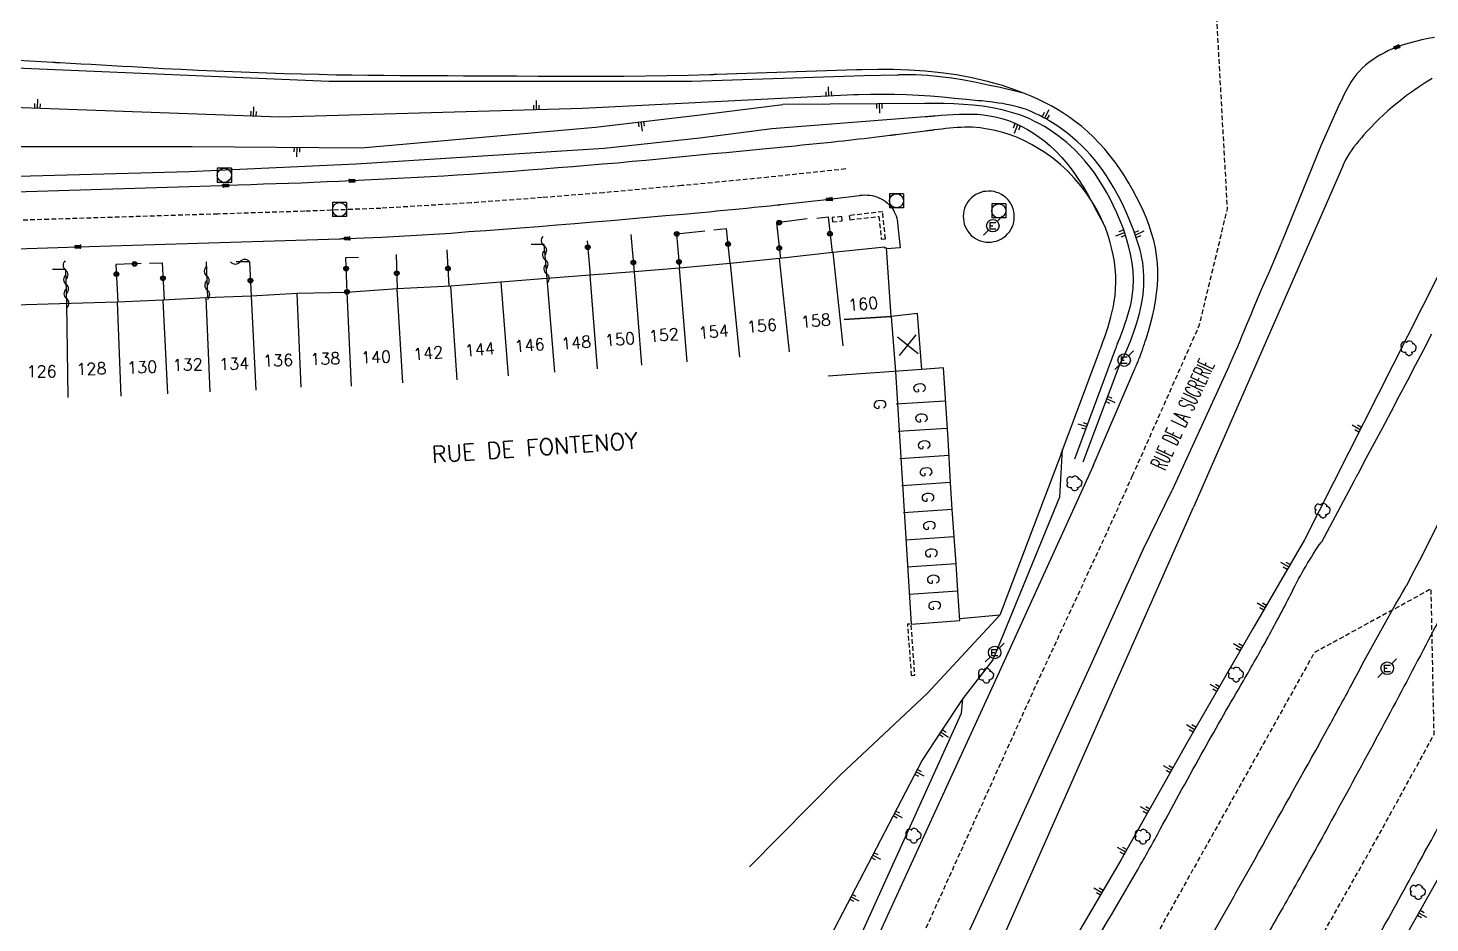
# Model space of a CAD drawing. Header units: millimetres. Extents: x 84999 to 86000, y 139000 to 140000.
# Drawn here: x 85710 to 85859.3, y 139835.2 to 139930.6 of the extents above; entities that cross this region are included whole.
import ezdxf
from ezdxf.enums import TextEntityAlignment as Align

# ---------------------------------------------------------------- set-up
doc = ezdxf.new("R2010")
doc.units = ezdxf.units.MM
doc.linetypes.add('DASHED', pattern=[0.75, 0.5, -0.25])
doc.layers.get('0').update_dxf_attribs({"linetype": 'CONTINUOUS'})
for name, color, linetype in [('W0001', 6, 'DASHED'), ('W0008', 7, 'CONTINUOUS'), ('W0100', 7, 'CONTINUOUS'), ('W0112', 1, 'DASHED'), ('W0211', 2, 'CONTINUOUS'), ('W0300', 7, 'CONTINUOUS'), ('W0310', 3, 'CONTINUOUS'), ('W0322', 7, 'CONTINUOUS'), ('W0400', 7, 'CONTINUOUS'), ('W0420', 7, 'CONTINUOUS'), ('W0471', 7, 'CONTINUOUS'), ('W0989', 7, 'CONTINUOUS'), ('W0991', 7, 'CONTINUOUS'), ('W1102', 7, 'CONTINUOUS')]:
    doc.layers.add(name, color=color, linetype=linetype)
doc.styles.get("Standard").update_dxf_attribs({"font": 'romans.shx', "width": 0.85})

# ---------------------------------------------------------------- blocks, each defined once
blk = doc.blocks.new('t211o')
at = {"color": 0, "linetype": 'Continuous'}
for p, q in [((-0.29, 0.5), (-0.29, 0)), ((0, 1), (0, 0)), ((0.29, 0.5), (0.29, 0))]:
    blk.add_line(p, q, dxfattribs=at)
blk = doc.blocks.new('T300')
for p, q in [((-0.8, 0.51), (-0.86, 0.34)), ((-0.86, 0.34), (-0.86, 0.17)), ((-0.86, 0.17), (-0.74, 0.06)), ((-0.69, 0.63), (-0.8, 0.51)), ((-0.8, -0.06), (-0.74, 0.06)), ((-0.74, 0.06), (-0.69, 0.11)), ((-0.57, 0.69), (-0.69, 0.63)), ((-0.46, 0.69), (-0.57, 0.69)), ((-0.29, 0.63), (-0.46, 0.69)), ((-0.29, 0.63), (-0.17, 0.74)), ((-0.23, 0.57), (-0.29, 0.63)), ((-0.17, 0.74), (-0.06, 0.8)), ((-0.06, 0.8), (0.06, 0.8)), ((0.06, 0.8), (0.23, 0.74)), ((0.23, 0.74), (0.34, 0.63)), ((0.34, 0.63), (0.4, 0.51)), ((0.46, 0.46), (0.34, 0.46)), ((0.4, 0.51), (0.4, 0.46)), ((0.57, 0.4), (0.46, 0.46)), ((0.57, 0.4), (0.69, 0.29)), ((0.69, 0.29), (0.74, 0.17)), ((0.74, 0.06), (0.69, -0.17)), ((0.74, 0.17), (0.74, 0.06)), ((-0.8, -0.17), (-0.8, -0.06)), ((-0.8, -0.23), (-0.8, -0.17)), ((-0.74, -0.34), (-0.8, -0.23)), ((-0.69, -0.4), (-0.74, -0.34)), ((-0.51, -0.46), (-0.69, -0.4)), ((-0.4, -0.46), (-0.51, -0.46)), ((-0.4, -0.46), (-0.34, -0.46)), ((-0.34, -0.46), (-0.34, -0.4)), ((-0.34, -0.51), (-0.34, -0.46)), ((-0.29, -0.63), (-0.34, -0.51)), ((-0.17, -0.74), (-0.29, -0.63)), ((-0.06, -0.8), (-0.17, -0.74)), ((0.06, -0.8), (-0.06, -0.8)), ((0.17, -0.74), (0.06, -0.8)), ((0.23, -0.69), (0.17, -0.74)), ((0.29, -0.46), (0.23, -0.46)), ((0.29, -0.63), (0.23, -0.69)), ((0.46, -0.4), (0.29, -0.46)), ((0.34, -0.51), (0.29, -0.63)), ((0.34, -0.51), (0.34, -0.46)), ((0.57, -0.34), (0.46, -0.4)), ((0.63, -0.29), (0.57, -0.34)), ((0.69, -0.17), (0.63, -0.29))]:
    blk.add_line(p, q)
blk = doc.blocks.new('T471')
for p, q in [((-0.333334, 0.333334), (-0.333334, -0.333334)), ((-0.333334, 0.333334), (0.333334, 0.333334)), ((-0.333334, 0), (0, 0)), ((0.500001, 0.500001), (1.000002, 1.000002)), ((-0.500001, -0.500001), (-1.000002, -1.000002)), ((-0.333334, -0.333334), (0.333334, -0.333334))]:
    blk.add_line(p, q)
blk.add_ellipse((0, 0), major_axis=(0.471405, 0.471405), ratio=1, start_param=5.4977871438, end_param=11.780972451)
blk = doc.blocks.new('T420')
for p, q in [((0.75, 0.75), (-0.75, 0.75)), ((-0.75, 0.75), (-0.75, -0.75)), ((0.75, 0.75), (0.75, -0.75)), ((0.75, -0.75), (-0.75, -0.75))]:
    blk.add_line(p, q)
blk.add_ellipse((0, 0), major_axis=(-0.53, 0.53), ratio=1, start_param=3.926991, end_param=10.210176)
blk = doc.blocks.new('t322o')
at = {"color": 0, "linetype": 'Continuous'}
for radius in [0.25, 0.15]:
    blk.add_circle((0, 0), radius, dxfattribs=at)
blk = doc.blocks.new('t310o')
at = {"color": 0, "linetype": 'Continuous'}
for centre, start, end in [((-0.5, 0.38), 216.8699, 323.1304), ((0.5, -0.37), 36.8699, 143.1303)]:
    blk.add_arc(centre, 0.625, start, end, dxfattribs=at)
blk = doc.blocks.new('T400')
for p, q in [((-0.15, 0.3), (0.15, 0.3)), ((-0.15, -0.25), (-0.15, 0.3)), ((-0.15, 0.15), (0.15, 0.15)), ((-0.15, 0), (0.15, 0)), ((0.15, 0.3), (0.15, -0.25)), ((-0.15, -0.15), (0.15, -0.15)), ((-0.15, -0.25), (-0.15, -0.3)), ((-0.15, -0.3), (0.15, -0.3)), ((0.15, -0.3), (0.15, -0.25))]:
    blk.add_line(p, q)
blk = doc.blocks.new('t991o')
at = {"color": 0, "linetype": 'Continuous'}
for p, q in [((-1, 1), (1, -1)), ((-1, -1), (1, 1))]:
    blk.add_line(p, q, dxfattribs=at)

msp = doc.modelspace()

# ---------------------------------------------------------------- linework, layer by layer
at = {"layer": 'W0001', "flags": 128}
for points in [[(85827.64, 139882.88), (85834.74, 139898.86), (85837.75, 139911.3), (85836.45, 139934.57)], [(85989.25, 139922.19), (85950.15, 139891.7), (85939.41, 139883.29), (85929.85, 139875.59), (85919.86, 139867.22), (85912.32, 139860.79), (85904.64, 139854.09), (85895.88, 139846.28), (85886.92, 139838.05), (85877.39, 139829.02), (85866.29, 139818.09), (85855.97, 139807.54), (85845.77, 139797.1), (85836.82, 139787.5), (85828.62, 139777.94), (85818.52, 139766.04), (85806.03, 139758.29), (85810, 139770.87), (85817.46, 139782.91), (85824.67, 139794.53), (85834.75, 139811.26), (85843.38, 139825.99), (85853.63, 139844.14), (85859.76, 139855.3), (85859.45, 139870.81), (85847, 139864.02), (85841.72, 139854.57), (85830.43, 139834.41), (85819.39, 139815.44), (85803.94, 139790.42), (85794.82, 139776.06), (85785, 139761.09), (85773.34, 139753.15), (85773.68, 139766.25), (85779.59, 139778.37), (85794.88, 139811.34), (85806.61, 139836.81), (85817.13, 139860.05), (85825.4, 139877.89), (85827.64, 139882.88)]]:
    msp.add_lwpolyline(points, dxfattribs=at)
at = {"layer": 'W0001'}
msp.add_lwpolyline([(85797.09, 139915.56), (85788.84, 139914.67), (85779.6, 139913.78), (85771.31, 139913.03), (85764.73, 139912.5), (85757.17, 139911.94), (85747.55, 139911.36), (85739.46, 139911.05), (85730.19, 139910.75), (85706.44, 139910), (85676.6, 139909.62), (85658.79, 139909.88), (85649.87, 139909.98), (85641.3, 139910.12), (85631.66, 139910.33)], dxfattribs=at)
at = {"layer": 'W0008'}
for points in [[(85859.8, 139929.56), (85859.12, 139929.44), (85858.45, 139929.31), (85857.78, 139929.14), (85857.11, 139928.97), (85856.45, 139928.77), (85855.8, 139928.53), (85855.8, 139928.53), (85855.34, 139928.34), (85854.91, 139928.16), (85854.47, 139927.94), (85854.04, 139927.72), (85853.62, 139927.47), (85853.22, 139927.2), (85852.83, 139926.92), (85852.46, 139926.62), (85852.11, 139926.3), (85851.78, 139925.95), (85851.54, 139925.69), (85851.31, 139925.41), (85851.1, 139925.11), (85850.9, 139924.8), (85850.71, 139924.48), (85850.53, 139924.17), (85850.35, 139923.84), (85850.19, 139923.52), (85850.03, 139923.19), (85849.88, 139922.86), (85849.88, 139922.86), (85849.86, 139922.81), (85849.84, 139922.78), (85849.82, 139922.75), (85849.8, 139922.7), (85849.79, 139922.67), (85849.77, 139922.62), (85849.76, 139922.59), (85849.74, 139922.56), (85849.73, 139922.52), (85849.7, 139922.48), (85847.71, 139918.02), (85843.61, 139907.98), (85843.59, 139907.92), (85843.55, 139907.86), (85843.53, 139907.8), (85843.51, 139907.73), (85843.48, 139907.67), (85843.46, 139907.61), (85843.44, 139907.55), (85843.41, 139907.48), (85843.38, 139907.42), (85843.36, 139907.38), (85843.08, 139906.69), (85842.79, 139906), (85842.5, 139905.33), (85842.21, 139904.66), (85841.91, 139903.97), (85841.62, 139903.3), (85841.32, 139902.62), (85841.03, 139901.94), (85840.74, 139901.27), (85840.45, 139900.59), (85840.45, 139900.59), (85840.22, 139900.02), (85839.98, 139899.45), (85839.75, 139898.89), (85839.52, 139898.33), (85839.28, 139897.77), (85839.05, 139897.2), (85838.81, 139896.62), (85838.57, 139896.06), (85838.33, 139895.52), (85838.08, 139894.95), (85838.05, 139894.91), (85838.04, 139894.86), (85838.02, 139894.81), (85838, 139894.78), (85837.98, 139894.73), (85837.96, 139894.69), (85837.94, 139894.64), (85837.91, 139894.59), (85837.9, 139894.55), (85837.88, 139894.52), (85831.84, 139881.33)], [(85712.61, 139926.91), (85698.3, 139927.7)], [(85823.43, 139883.94), (85827.86, 139894.2), (85827.88, 139894.27), (85827.91, 139894.33), (85827.93, 139894.38), (85827.96, 139894.44), (85827.98, 139894.5), (85828.01, 139894.55), (85828.03, 139894.61), (85828.05, 139894.67), (85828.09, 139894.73), (85828.11, 139894.78), (85828.11, 139894.78), (85828.22, 139895.05), (85828.32, 139895.31), (85828.43, 139895.58), (85828.52, 139895.84), (85828.62, 139896.11), (85828.72, 139896.39), (85828.81, 139896.66), (85828.91, 139896.92), (85828.99, 139897.2), (85829.09, 139897.47), (85829.32, 139898.27), (85829.55, 139899.05), (85829.75, 139899.86), (85829.93, 139900.66), (85830.08, 139901.47), (85830.2, 139902.28), (85830.28, 139903.09), (85830.33, 139903.91), (85830.34, 139904.72), (85830.29, 139905.53), (85830.2, 139906.34), (85830.07, 139907.14), (85829.89, 139907.94), (85829.66, 139908.73), (85829.41, 139909.52), (85829.12, 139910.3), (85828.8, 139911.06), (85828.45, 139911.81), (85828.07, 139912.56), (85827.67, 139913.3), (85827.23, 139914.06), (85826.77, 139914.83), (85826.27, 139915.56), (85825.77, 139916.28), (85825.23, 139916.98), (85824.67, 139917.66), (85824.09, 139918.31), (85823.48, 139918.94), (85822.84, 139919.55), (85822.18, 139920.11), (85822.18, 139920.11), (85821.57, 139920.59), (85820.95, 139921.05), (85820.3, 139921.48), (85819.63, 139921.89), (85818.95, 139922.28), (85818.26, 139922.64), (85817.55, 139922.98), (85816.84, 139923.31), (85816.11, 139923.61), (85815.38, 139923.89), (85815.38, 139923.89), (85813.79, 139924.44), (85812.17, 139924.89), (85810.53, 139925.27), (85808.88, 139925.58), (85807.21, 139925.81), (85805.53, 139925.98), (85803.85, 139926.09), (85802.17, 139926.16), (85800.49, 139926.16), (85798.81, 139926.12), (85798.81, 139926.12), (85798.76, 139926.12), (85798.7, 139926.12), (85798.64, 139926.12), (85798.59, 139926.12), (85798.52, 139926.12), (85798.47, 139926.12), (85798.41, 139926.12), (85798.35, 139926.11), (85798.3, 139926.11), (85798.24, 139926.11), (85783.34, 139925.61), (85783.27, 139925.61), (85783.19, 139925.61), (85783.11, 139925.61), (85783.04, 139925.61), (85782.96, 139925.59), (85782.89, 139925.59), (85782.81, 139925.59), (85782.73, 139925.59), (85782.66, 139925.59), (85782.59, 139925.59), (85780.3, 139925.52), (85778.02, 139925.47), (85775.74, 139925.44), (85773.45, 139925.42), (85771.17, 139925.41), (85768.89, 139925.41), (85766.61, 139925.42), (85764.32, 139925.42), (85762.04, 139925.44), (85759.76, 139925.45), (85758.05, 139925.45), (85756.36, 139925.45), (85754.66, 139925.47), (85752.96, 139925.47), (85751.26, 139925.47), (85749.56, 139925.48), (85747.86, 139925.5), (85746.16, 139925.52), (85744.46, 139925.55), (85742.77, 139925.56), (85742.77, 139925.56), (85740.93, 139925.61), (85739.09, 139925.66), (85737.25, 139925.7), (85735.41, 139925.77), (85733.58, 139925.83), (85731.74, 139925.91), (85729.91, 139925.97), (85728.08, 139926.06), (85726.24, 139926.14), (85724.41, 139926.23), (85724.41, 139926.23), (85723.3, 139926.3), (85722.2, 139926.36), (85721.09, 139926.42), (85719.99, 139926.48), (85718.89, 139926.55), (85717.79, 139926.61), (85716.69, 139926.67), (85715.59, 139926.73), (85714.48, 139926.8), (85713.38, 139926.86), (85713.38, 139926.86), (85713.3, 139926.86), (85713.23, 139926.86), (85713.15, 139926.88), (85713.07, 139926.88), (85712.99, 139926.88), (85712.91, 139926.88), (85712.84, 139926.89), (85712.77, 139926.89), (85712.69, 139926.89), (85712.61, 139926.91), (85712.61, 139926.91)], [(85820.02, 139885.22), (85824.07, 139896.02), (85824.09, 139896.08), (85824.11, 139896.12), (85824.13, 139896.19), (85824.16, 139896.25), (85824.18, 139896.31), (85824.2, 139896.36), (85824.22, 139896.42), (85824.24, 139896.48), (85824.27, 139896.53), (85824.29, 139896.59), (85824.48, 139897.12), (85824.67, 139897.66), (85824.85, 139898.19), (85825.03, 139898.73), (85825.19, 139899.27), (85825.34, 139899.81), (85825.48, 139900.36), (85825.59, 139900.92), (85825.69, 139901.47), (85825.77, 139902.03), (85825.77, 139902.03), (85825.83, 139902.75), (85825.85, 139903.48), (85825.84, 139904.22), (85825.78, 139904.95), (85825.7, 139905.69), (85825.58, 139906.42), (85825.41, 139907.14), (85825.23, 139907.86), (85825.01, 139908.56), (85824.75, 139909.27), (85824.34, 139910.22), (85823.87, 139911.16), (85823.34, 139912.06), (85822.77, 139912.92), (85822.13, 139913.77), (85821.46, 139914.55), (85820.73, 139915.31), (85819.96, 139916.02), (85819.15, 139916.69), (85818.3, 139917.3), (85817.59, 139917.75), (85816.87, 139918.17), (85816.12, 139918.55), (85815.37, 139918.89), (85814.59, 139919.19), (85813.8, 139919.44), (85813.01, 139919.66), (85812.2, 139919.81), (85811.39, 139919.94), (85810.57, 139920), (85810.16, 139920), (85809.76, 139920), (85809.35, 139919.98), (85808.95, 139919.97), (85808.54, 139919.94), (85808.13, 139919.91), (85807.73, 139919.86), (85807.33, 139919.81), (85806.92, 139919.77), (85806.52, 139919.72), (85806.52, 139919.72), (85806.42, 139919.7), (85806.33, 139919.69), (85806.23, 139919.67), (85806.15, 139919.67), (85806.05, 139919.66), (85805.96, 139919.64), (85805.87, 139919.62), (85805.77, 139919.62), (85805.68, 139919.61), (85805.59, 139919.59), (85802.45, 139919.2), (85802.45, 139919.2), (85802.38, 139919.19), (85802.32, 139919.19), (85802.25, 139919.17), (85802.18, 139919.17), (85802.12, 139919.16), (85802.05, 139919.14), (85801.98, 139919.14), (85801.91, 139919.12), (85801.84, 139919.12), (85801.77, 139919.11), (85801.77, 139919.11), (85801.23, 139919.05), (85800.68, 139918.98), (85800.12, 139918.91), (85799.58, 139918.84), (85799.03, 139918.78), (85798.48, 139918.72), (85797.93, 139918.66), (85797.38, 139918.59), (85796.83, 139918.53), (85796.28, 139918.47), (85796.28, 139918.47), (85795.52, 139918.39), (85794.75, 139918.31), (85793.98, 139918.23), (85793.21, 139918.16), (85792.45, 139918.08), (85791.68, 139918), (85790.91, 139917.92), (85790.14, 139917.86), (85789.38, 139917.78), (85788.61, 139917.7), (85788.61, 139917.7), (85787.18, 139917.56), (85785.75, 139917.42), (85784.33, 139917.28), (85782.9, 139917.16), (85781.48, 139917.02), (85780.05, 139916.88), (85778.62, 139916.73), (85777.2, 139916.59), (85775.77, 139916.47), (85774.34, 139916.34), (85772.75, 139916.19), (85771.16, 139916.05), (85769.58, 139915.92), (85767.99, 139915.78), (85766.41, 139915.66), (85764.82, 139915.53), (85763.23, 139915.41), (85761.65, 139915.3), (85760.06, 139915.17), (85758.47, 139915.06), (85757.07, 139914.98), (85755.67, 139914.89), (85754.27, 139914.8), (85752.87, 139914.72), (85751.47, 139914.64), (85750.06, 139914.56), (85748.66, 139914.5), (85747.26, 139914.42), (85745.86, 139914.36), (85744.45, 139914.3), (85744.45, 139914.3), (85743.11, 139914.23), (85741.77, 139914.17), (85740.42, 139914.12), (85739.08, 139914.06), (85737.73, 139914.02), (85736.39, 139913.97), (85735.05, 139913.92), (85733.7, 139913.88), (85732.36, 139913.83), (85731.02, 139913.78), (85731.02, 139913.78), (85730.97, 139913.78), (85730.92, 139913.78), (85730.88, 139913.78), (85730.84, 139913.78), (85730.79, 139913.78), (85730.74, 139913.78), (85730.7, 139913.78), (85730.66, 139913.78), (85730.61, 139913.78), (85730.56, 139913.78)], [(85697.02, 139912.77), (85730.56, 139913.78)], [(85707.67, 139907), (85715.29, 139907.27), (85743.13, 139908.12), (85743.22, 139908.12), (85743.3, 139908.12), (85743.38, 139908.14), (85743.47, 139908.14), (85743.55, 139908.14), (85743.63, 139908.14), (85743.72, 139908.14), (85743.8, 139908.14), (85743.88, 139908.16), (85743.97, 139908.16), (85743.97, 139908.16), (85745.82, 139908.22), (85747.66, 139908.3), (85749.52, 139908.39), (85751.36, 139908.5), (85753.21, 139908.61), (85755.05, 139908.73), (85756.9, 139908.88), (85758.75, 139909), (85760.59, 139909.14), (85762.44, 139909.3), (85762.44, 139909.3), (85764.37, 139909.44), (85766.3, 139909.59), (85768.23, 139909.75), (85770.16, 139909.91), (85772.09, 139910.08), (85774.02, 139910.23), (85775.94, 139910.41), (85777.87, 139910.58), (85779.8, 139910.75), (85781.73, 139910.92), (85781.73, 139910.92), (85782.52, 139911), (85783.33, 139911.08), (85784.13, 139911.16), (85784.94, 139911.23), (85785.74, 139911.31), (85786.55, 139911.39), (85787.34, 139911.47), (85788.15, 139911.55), (85788.95, 139911.64), (85789.76, 139911.72), (85789.8, 139911.73), (85789.84, 139911.73), (85789.88, 139911.73), (85789.93, 139911.73), (85789.97, 139911.75), (85790.02, 139911.75), (85790.05, 139911.75), (85790.09, 139911.77), (85790.14, 139911.77), (85790.18, 139911.77), (85795.36, 139912.33), (85798.51, 139912.73), (85798.55, 139912.73), (85798.58, 139912.73), (85798.62, 139912.75), (85798.66, 139912.75), (85798.7, 139912.75), (85798.73, 139912.77), (85798.77, 139912.77), (85798.8, 139912.77), (85798.84, 139912.78), (85798.88, 139912.78), (85798.88, 139912.78), (85799.12, 139912.8), (85799.38, 139912.78), (85799.63, 139912.77), (85799.88, 139912.72), (85800.13, 139912.66), (85800.38, 139912.58), (85800.62, 139912.48), (85800.84, 139912.38), (85801.07, 139912.25), (85801.28, 139912.11), (85801.28, 139912.11), (85801.48, 139911.95), (85801.66, 139911.78), (85801.83, 139911.61), (85801.98, 139911.42), (85802.12, 139911.22), (85802.25, 139911), (85802.36, 139910.78), (85802.45, 139910.56), (85802.52, 139910.33), (85802.56, 139910.09), (85802.57, 139910.06), (85802.57, 139910.03), (85802.58, 139910.02), (85802.58, 139909.98), (85802.59, 139909.95), (85802.59, 139909.92), (85802.59, 139909.89), (85802.59, 139909.86), (85802.59, 139909.83), (85802.59, 139909.8), (85802.89, 139907.16), (85801.41, 139907.05)], [(85809.75, 139911.38), (85809.67, 139911.09), (85809.62, 139910.81), (85809.59, 139910.53), (85809.61, 139910.25), (85809.65, 139909.97), (85809.71, 139909.69), (85809.81, 139909.42), (85809.94, 139909.16), (85810.09, 139908.92), (85810.27, 139908.69), (85810.46, 139908.48), (85810.68, 139908.3), (85810.92, 139908.14), (85811.17, 139908), (85811.44, 139907.91), (85811.72, 139907.83), (85812, 139907.77), (85812.28, 139907.75), (85812.57, 139907.77), (85812.85, 139907.81), (85813.13, 139907.88), (85813.4, 139907.98), (85813.66, 139908.11), (85813.9, 139908.27), (85814.12, 139908.44), (85814.33, 139908.64), (85814.51, 139908.86), (85814.66, 139909.09), (85814.8, 139909.36), (85814.9, 139909.62), (85814.98, 139909.89), (85815.02, 139910.17), (85815.04, 139910.47), (85815.02, 139910.75), (85814.98, 139911.03), (85814.91, 139911.31), (85814.8, 139911.58), (85814.67, 139911.83), (85814.52, 139912.08), (85814.34, 139912.3), (85814.14, 139912.5), (85813.91, 139912.67), (85813.67, 139912.83), (85813.42, 139912.97), (85813.15, 139913.06), (85812.88, 139913.14), (85812.59, 139913.19), (85812.3, 139913.2), (85812.02, 139913.17), (85811.73, 139913.14), (85811.46, 139913.06), (85811.2, 139912.95), (85810.94, 139912.83), (85810.7, 139912.66), (85810.48, 139912.48), (85810.28, 139912.28), (85810.1, 139912.05), (85809.95, 139911.81), (85809.82, 139911.55), (85809.75, 139911.38)], [(85859.48, 139897.94), (85858.62, 139896.27), (85857.75, 139894.61), (85856.88, 139892.95), (85856.02, 139891.3), (85855.14, 139889.64), (85854.26, 139887.98), (85853.38, 139886.33), (85852.5, 139884.69), (85851.62, 139883.03), (85851.62, 139883.03), (85851.58, 139882.97), (85851.55, 139882.89), (85851.51, 139882.83), (85851.47, 139882.75), (85851.43, 139882.69), (85851.39, 139882.61), (85851.36, 139882.55), (85851.32, 139882.47), (85851.28, 139882.41), (85851.24, 139882.34), (85847.75, 139875.81)], [(85860.14, 139877.64), (85859.32, 139876.03), (85858.48, 139874.39), (85857.65, 139872.78), (85856.8, 139871.12)]]:
    msp.add_lwpolyline(points, dxfattribs=at)
at = {"layer": 'W0008', "flags": 128}
for points in [[(85820.02, 139885.22), (85813.49, 139868), (85809.24, 139867.64)], [(85823.43, 139883.94), (85813.41, 139861.93), (85806.78, 139847.5), (85795.83, 139823.63), (85772.11, 139772.29), (85736.56, 139708.19), (85735.48, 139708.99)], [(85778.94, 139767.1), (85788.83, 139788.02), (85793.83, 139798.85), (85799.2, 139810.44), (85803.66, 139820.2), (85808.26, 139830.08), (85813.16, 139840.73), (85818.45, 139852.33), (85822.98, 139862.21), (85828.76, 139875.01), (85831.84, 139881.33)]]:
    msp.add_lwpolyline(points, dxfattribs=at)
for points in [[(85779, 139767), (85781.5, 139765.23), (85786.84, 139773.33, -0.000009), (85792.81, 139782.7, -0.000018), (85795.91, 139787.54, -0.000003), (85803.72, 139799.8, 0.000025), (85804.66, 139801.28, 0.00461), (85808.07, 139806.73, 0.00413), (85811.77, 139812.88, 0.000436), (85814.08, 139816.82, 0.000175), (85819.81, 139826.59, 0.000243), (85826.17, 139837.44, 0.000777), (85828.15, 139840.84, 0.008065), (85830.59, 139845.21, -0.004172), (85835.25, 139853.69, -0.004633), (85839.44, 139861.01, 0.007305), (85842.07, 139865.67, 0.005979), (85844.63, 139870.5, -0.039965), (85847.75, 139875.81, -0.001671)], [(85833.21, 139828.75, 0.000352), (85836.17, 139834.01, 0.000232), (85840.65, 139842, 0.000297), (85847.15, 139853.61, 0.001364), (85848.55, 139856.15, 0.003427), (85851.12, 139860.87, -0.013015), (85856.8, 139871.12)], [(85861.24, 139868.86, 0.040044), (85859.17, 139865.39, -0.002804), (85854.49, 139856.55, -0.00269), (85849.52, 139847.38, -0.002269), (85845.71, 139840.52, -0.002371), (85842, 139833.98, -0.001263)], [(85828.12, 139790.2, 0.000023), (85835.45, 139802.2, 0.003887)], [(85852.25, 139830.97, 0.002399), (85856.86, 139839.28, 0.000567), (85860.65, 139846.22, 0.000601)]]:
    msp.add_lwpolyline(points, format="xyb", dxfattribs=at)
at = {"layer": 'W0100'}
for points in [[(85808.01, 139886.77), (85807.48, 139894.36), (85805.2, 139894.19), (85804.72, 139900.14), (85801.91, 139899.84), (85801.41, 139907.14), (85801.24, 139907.12), (85801.23, 139907.23), (85795.7, 139906.66), (85790.02, 139906.03), (85784.77, 139905.47), (85779.37, 139904.97), (85774.55, 139904.61), (85769.84, 139904.23), (85765.25, 139903.88), (85760.33, 139903.48), (85755.02, 139903.08), (85749.29, 139902.77), (85743.94, 139902.41), (85738.63, 139902.3), (85733.75, 139902), (85728.95, 139901.81), (85724.34, 139901.58), (85719.49, 139901.36), (85713.33, 139901.17), (85708.51, 139901.03)], [(85801.91, 139899.84), (85796.92, 139899.5)], [(85796.92, 139899.5), (85801.91, 139899.84), (85802.38, 139893.98)]]:
    msp.add_lwpolyline(points, dxfattribs=at)
at = {"layer": 'W0100', "flags": 128}
msp.add_lwpolyline([(85802.38, 139893.98), (85804.06, 139867.07), (85809.25, 139867.46), (85809.03, 139870.56), (85808.83, 139873.47), (85808.63, 139876.36), (85808.43, 139879.27), (85808.23, 139882.14), (85808.01, 139886.77), (85808.01, 139886.77), (85808.01, 139886.77), (85808.01, 139886.77)], dxfattribs=at)
at = {"layer": 'W0112'}
for points in [[(85800.86, 139908.08), (85801.3, 139908.11), (85801.02, 139911), (85797.46, 139910.59), (85797.51, 139910.14), (85800.62, 139910.5), (85800.86, 139908.08)], [(85795.62, 139910.38), (85795.66, 139909.92), (85796.71, 139910.03), (85796.66, 139910.48), (85795.62, 139910.38)]]:
    msp.add_lwpolyline(points, dxfattribs=at)
at = {"layer": 'W0112', "flags": 128}
msp.add_lwpolyline([(85804.05, 139861.59), (85804.44, 139861.61), (85804.06, 139867.07), (85803.66, 139867.04)], close=True, dxfattribs=at)
at = {"layer": 'W0211'}
for points in [[(85816.11, 139923.61), (85814.83, 139923.91), (85813.55, 139924.22), (85812.26, 139924.5), (85810.98, 139924.77), (85809.69, 139925), (85808.4, 139925.22), (85807.1, 139925.38), (85805.8, 139925.5), (85804.51, 139925.58), (85803.2, 139925.58), (85803.2, 139925.58), (85803.14, 139925.58), (85803.08, 139925.58), (85803.02, 139925.58), (85802.95, 139925.58), (85802.89, 139925.58), (85802.83, 139925.58), (85802.77, 139925.58), (85802.7, 139925.56), (85802.63, 139925.56), (85802.57, 139925.56), (85799.05, 139925.48), (85780.69, 139924.88), (85742.01, 139924.89), (85701.15, 139926.62)], [(85859.56, 139925.19), (85858.8, 139924.73), (85858.06, 139924.25), (85857.34, 139923.75), (85856.82, 139923.38), (85856.31, 139922.97), (85855.81, 139922.58), (85855.33, 139922.16), (85854.84, 139921.75), (85854.38, 139921.31), (85853.91, 139920.88), (85853.46, 139920.42), (85853.01, 139919.97), (85852.57, 139919.5), (85852.29, 139919.19), (85852.01, 139918.88), (85851.74, 139918.56), (85851.48, 139918.23), (85851.22, 139917.91), (85850.98, 139917.58), (85850.75, 139917.23), (85850.53, 139916.88), (85850.34, 139916.52), (85850.15, 139916.14), (85850.15, 139916.14), (85850.13, 139916.11), (85850.12, 139916.08), (85850.1, 139916.05), (85850.09, 139916.02), (85850.08, 139915.97), (85850.06, 139915.94), (85850.05, 139915.91), (85850.03, 139915.88), (85850.02, 139915.84), (85850, 139915.8), (85850, 139915.8), (85834.14, 139879.53)], [(85822.37, 139884.34), (85826.2, 139894.55), (85826.2, 139894.55), (85826.24, 139894.62), (85826.28, 139894.7), (85826.31, 139894.78), (85826.35, 139894.86), (85826.39, 139894.95), (85826.43, 139895.03), (85826.47, 139895.11), (85826.51, 139895.19), (85826.55, 139895.27), (85826.59, 139895.34), (85826.59, 139895.34), (85827.01, 139896.27), (85827.41, 139897.22), (85827.77, 139898.19), (85828.09, 139899.16), (85828.37, 139900.16), (85828.59, 139901.16), (85828.75, 139902.16), (85828.84, 139903.16), (85828.85, 139904.16), (85828.78, 139905.16), (85828.72, 139905.59), (85828.64, 139906.05), (85828.54, 139906.48), (85828.43, 139906.92), (85828.31, 139907.36), (85828.18, 139907.78), (85828.03, 139908.22), (85827.88, 139908.66), (85827.72, 139909.08), (85827.55, 139909.5), (85827.27, 139910.2), (85826.98, 139910.89), (85826.66, 139911.58), (85826.34, 139912.25), (85825.99, 139912.91), (85825.63, 139913.56), (85825.25, 139914.2), (85824.85, 139914.83), (85824.43, 139915.45), (85823.98, 139916.05), (85823.98, 139916.05), (85823.58, 139916.56), (85823.14, 139917.06), (85822.7, 139917.55), (85822.23, 139918.02), (85821.75, 139918.47), (85821.25, 139918.91), (85820.74, 139919.33), (85820.21, 139919.73), (85819.67, 139920.11), (85819.12, 139920.48), (85818.77, 139920.69), (85818.42, 139920.89), (85818.06, 139921.08), (85817.7, 139921.27), (85817.34, 139921.44), (85816.98, 139921.61), (85816.6, 139921.77), (85816.23, 139921.91), (85815.85, 139922.03), (85815.47, 139922.14), (85815.47, 139922.14), (85815.05, 139922.25), (85814.63, 139922.36), (85814.21, 139922.44), (85813.79, 139922.52), (85813.36, 139922.58), (85812.93, 139922.64), (85812.5, 139922.7), (85812.07, 139922.75), (85811.63, 139922.8), (85811.2, 139922.83), (85809.93, 139922.95), (85808.65, 139923.08), (85807.38, 139923.19), (85806.1, 139923.3), (85804.83, 139923.38), (85803.55, 139923.44), (85802.27, 139923.48), (85801, 139923.5), (85799.73, 139923.5), (85798.45, 139923.45), (85798.41, 139923.45), (85798.35, 139923.45), (85798.3, 139923.45), (85798.25, 139923.45), (85798.2, 139923.44), (85798.15, 139923.44), (85798.09, 139923.44), (85798.05, 139923.44), (85797.99, 139923.44), (85797.95, 139923.44), (85769.05, 139922), (85736.8, 139921.09), (85702.44, 139922.31)], [(85701.09, 139914.58), (85727.13, 139915.3), (85744.88, 139916.09), (85771.34, 139917.77), (85781.53, 139918.88), (85789.19, 139919.88), (85805.54, 139921.14), (85805.65, 139921.14), (85805.76, 139921.16), (85805.86, 139921.16), (85805.97, 139921.17), (85806.08, 139921.17), (85806.19, 139921.19), (85806.29, 139921.19), (85806.4, 139921.2), (85806.51, 139921.2), (85806.62, 139921.22), (85807.26, 139921.27), (85807.9, 139921.31), (85808.54, 139921.36), (85809.19, 139921.39), (85809.83, 139921.41), (85810.47, 139921.41), (85811.11, 139921.38), (85811.75, 139921.33), (85812.38, 139921.23), (85813, 139921.12), (85813.72, 139920.94), (85814.41, 139920.72), (85815.11, 139920.44), (85815.78, 139920.12), (85816.44, 139919.77), (85817.08, 139919.38), (85817.7, 139918.95), (85818.3, 139918.5), (85818.87, 139918.02), (85819.41, 139917.5), (85820.09, 139916.78), (85820.73, 139916.03), (85821.32, 139915.27), (85821.88, 139914.45), (85822.4, 139913.62), (85822.91, 139912.78), (85823.38, 139911.91), (85823.84, 139911.03), (85824.3, 139910.16), (85824.75, 139909.27)], [(85702.01, 139917.95), (85727.45, 139917.95), (85745.45, 139917.8), (85770.41, 139920), (85781.56, 139921.33), (85790.37, 139922.42)], [(85821.48, 139884.67), (85825.82, 139896.34), (85825.85, 139896.42), (85825.88, 139896.5), (85825.91, 139896.58), (85825.94, 139896.66), (85825.97, 139896.73), (85826, 139896.81), (85826.02, 139896.89), (85826.05, 139896.97), (85826.09, 139897.05), (85826.12, 139897.12), (85826.3, 139897.59), (85826.48, 139898.08), (85826.66, 139898.55), (85826.83, 139899.03), (85826.99, 139899.52), (85827.15, 139900), (85827.29, 139900.48), (85827.41, 139900.97), (85827.52, 139901.47), (85827.61, 139901.95), (85827.7, 139902.84), (85827.73, 139903.75), (85827.69, 139904.66), (85827.59, 139905.56), (85827.42, 139906.47), (85827.21, 139907.38), (85826.95, 139908.27), (85826.66, 139909.16), (85826.32, 139910.03), (85825.95, 139910.89), (85825.61, 139911.64), (85825.25, 139912.38), (85824.86, 139913.09), (85824.45, 139913.78), (85824.02, 139914.47), (85823.57, 139915.14), (85823.09, 139915.78), (85822.58, 139916.39), (85822.05, 139917), (85821.49, 139917.58), (85821.49, 139917.58), (85821.06, 139917.98), (85820.62, 139918.36), (85820.17, 139918.73), (85819.7, 139919.09), (85819.23, 139919.44), (85818.74, 139919.77), (85818.24, 139920.08), (85817.73, 139920.36), (85817.2, 139920.62), (85816.68, 139920.88), (85815.72, 139921.27), (85814.74, 139921.58), (85813.74, 139921.84), (85812.73, 139922.06), (85811.7, 139922.23), (85810.66, 139922.34), (85809.62, 139922.44), (85808.58, 139922.48), (85807.53, 139922.52), (85806.5, 139922.53), (85806.5, 139922.53), (85806.4, 139922.53), (85806.3, 139922.53), (85806.2, 139922.53), (85806.1, 139922.53), (85806, 139922.53), (85805.9, 139922.53), (85805.8, 139922.53), (85805.7, 139922.52), (85805.6, 139922.52), (85805.51, 139922.52), (85790.37, 139922.42)], [(85867.94, 139919.5), (85845.95, 139876.05)]]:
    msp.add_lwpolyline(points, dxfattribs=at)
at = {"layer": 'W0211', "flags": 128}
for points in [[(85985.39, 139927.15), (85938.07, 139889.43), (85926.32, 139880.72), (85916.19, 139871.42), (85906.9, 139863.57), (85895.84, 139854.77), (85874.82, 139834.78), (85858.8, 139819.37), (85849.96, 139821.81), (85851.34, 139824.25), (85859.94, 139839.5), (85866.41, 139851.09), (85872.96, 139862.36)], [(85820.15, 139885.7), (85819.84, 139880.6), (85812.74, 139863.27), (85809.56, 139859.13), (85807.19, 139855.55), (85805.21, 139852.55), (85790.56, 139824.42), (85767.47, 139774.43), (85759, 139757.02), (85745.8, 139733.14), (85738.78, 139720.96), (85735.42, 139709.89), (85735.48, 139708.99), (85741.87, 139719.96), (85748.67, 139731.75), (85755.84, 139744.41), (85761.89, 139755.59), (85769.91, 139773.41), (85794.38, 139824.42), (85809.41, 139857.57), (85809.56, 139859.13)], [(85845.95, 139876.05), (85840.49, 139866.64), (85833.44, 139854.44), (85826.37, 139841.91), (85817.98, 139827.56), (85809.93, 139813.78), (85803.39, 139803.27), (85794.3, 139788.35), (85785.28, 139774.46), (85784.96, 139774.86), (85796.41, 139796.76), (85812.14, 139829.85), (85834.14, 139879.53)], [(85786.82, 139841.19), (85796.53, 139851.01), (85805.77, 139859.67), (85813.49, 139868)]]:
    msp.add_lwpolyline(points, dxfattribs=at)
at = {"layer": 'W0310'}
for points in [[(85763.57, 139907.55), (85764.91, 139907.55), (85765.25, 139903.88)], [(85728.94, 139905.66), (85729.09, 139901.81)], [(85733.55, 139905.67), (85732.15, 139905.67)], [(85712.57, 139904.89), (85713.96, 139904.88), (85714.07, 139901.19)]]:
    msp.add_lwpolyline(points, dxfattribs=at)
at = {"layer": 'W0322'}
for points in [[(85792.96, 139910.25), (85789.7, 139909.81), (85790.12, 139906.03)], [(85793.99, 139910.31), (85795.2, 139910.44), (85795.62, 139906.64)], [(85774.18, 139908.56), (85774.55, 139904.61)], [(85782.06, 139908.94), (85779.06, 139908.62), (85779.37, 139904.97)], [(85784.77, 139905.47), (85784.38, 139909.19), (85783.04, 139909.05)], [(85749.19, 139906.45), (85749.29, 139902.77)], [(85754.59, 139906.95), (85754.8, 139903.06)], [(85769.54, 139907.91), (85769.84, 139904.23)], [(85722.02, 139905.47), (85719.33, 139905.38), (85719.52, 139901.36)], [(85722.91, 139905.52), (85724.26, 139905.56), (85724.45, 139901.59)], [(85733.55, 139905.67), (85733.75, 139902)], [(85745.17, 139906.12), (85743.8, 139906.08), (85743.94, 139902.41)]]:
    msp.add_lwpolyline(points, dxfattribs=at)
at = {"layer": 'W1102'}
for points in [[(85795.7, 139906.66), (85796.77, 139896.72)], [(85780.2, 139895.02), (85779.37, 139904.97)], [(85784.77, 139905.47), (85785.75, 139895.52)], [(85791.1, 139896.08), (85790.02, 139906.03)], [(85760.33, 139903.48), (85761.12, 139893.52)], [(85765.25, 139903.88), (85766.04, 139893.91)], [(85770.62, 139894.27), (85769.84, 139904.23)], [(85774.55, 139904.61), (85775.32, 139894.64)], [(85733.75, 139902), (85734.25, 139892)], [(85739.05, 139892.3), (85738.63, 139902.3)], [(85743.94, 139902.41), (85744.39, 139892.41)], [(85749.9, 139892.78), (85749.29, 139902.77)], [(85755.68, 139893.09), (85755.02, 139903.08)], [(85714.07, 139901.19), (85714.2, 139891.19)], [(85719.88, 139891.36), (85719.49, 139901.36)], [(85724.34, 139901.58), (85724.81, 139891.59)], [(85729.38, 139891.81), (85728.95, 139901.81)], [(85805.2, 139894.19), (85795.22, 139893.48)]]:
    msp.add_lwpolyline(points, dxfattribs=at)
at = {"layer": 'W1102', "flags": 128}
for points in [[(85807.64, 139890.83), (85802.46, 139890.48)], [(85807.84, 139887.92), (85802.66, 139887.57)], [(85808.09, 139885.04), (85802.84, 139884.68)], [(85808.23, 139882.14), (85803.05, 139881.79)], [(85808.43, 139879.27), (85803.25, 139878.92)], [(85808.63, 139876.36), (85803.44, 139876.01)], [(85808.83, 139873.47), (85803.64, 139873.12)], [(85809.03, 139870.56), (85803.85, 139870.2)]]:
    msp.add_lwpolyline(points, dxfattribs=at)

# ---------------------------------------------------------------- block references
at = {"layer": 'W0211'}
for p, rotation in [((85710.94, 139922.01), 358.1623459066474), ((85764.09, 139921.86), 0.01793032501249331), ((85795.26, 139923.3), 3.036693837583597), ((85733.96, 139921.19), 357.8529762682687), ((85800.68, 139922.49), 181), ((85818.25, 139920.98), 332.7546598160973), ((85775.29, 139920.58), 187.7885738082634), ((85815.41, 139920.3), 160.0331863810303), ((85738.63, 139917.86), 178.3501332361685), ((85826.78, 139908.78), 109.5532814036121), ((85827.94, 139908.5), 294.5737700309487), ((85824.89, 139891.05), 245.3525263062917), ((85822.75, 139888.1), 72.28434616869917), ((85851.9, 139887.8), 60.68756250966319), ((85844.27, 139873.16), 59.84513214882862), ((85841.76, 139868.83), 59.84513214891833), ((85839.25, 139864.51), 59.98155485466293), ((85836.75, 139860.18), 59.98155485464624), ((85807.19, 139855.55), 236.526428018091), ((85834.25, 139855.85), 59.98155485477583), ((85804.56, 139851.31), 242.4922396718312), ((85831.78, 139851.5), 60.58843152524837), ((85802.25, 139846.88), 242.4922396713557), ((85829.33, 139847.14), 60.58843152514986), ((85799.94, 139842.44), 242.4922396714495), ((85826.87, 139842.79), 60.58843152521555), ((85824.36, 139838.47), 59.66276002472561), ((85797.63, 139838.01), 242.4922396716695), ((85858.13, 139836.28), 240.558485436668)]:
    msp.add_blockref('t211o', p, dxfattribs=dict(at, rotation=rotation))
at = {"layer": 'W0300'}
for p in [(85857.09, 139896.46), (85821.48, 139882.05), (85847.92, 139879.15), (85812.07, 139861.56), (85838.68, 139861.69), (85804.34, 139844.51), (85828.76, 139844.41), (85858.08, 139838.51)]:
    msp.add_blockref('T300', p, dxfattribs=at)
at = {"layer": 'W0310'}
for p, rotation in [((85764.92, 139907.38), 275.3474625937541), ((85765.06, 139905.89), 275.3474625937541), ((85713.96, 139904.77), 271.6993410759042), ((85729, 139904.16), 272.2109560575108), ((85732.55, 139905.67), 180), ((85765.2, 139904.4), 275.3474625937541), ((85714.01, 139903.27), 271.6993410759042), ((85729.05, 139902.66), 272.2109560575108), ((85714.05, 139901.77), 271.6993410759042)]:
    msp.add_blockref('t310o', p, dxfattribs=dict(at, rotation=rotation))
at = {"layer": 'W0322'}
for p, rotation in [((85789.99, 139909.85), 187.6486655482806), ((85779.08, 139908.63), 185.9468630539735), ((85795.39, 139908.66), 276.3405229926515), ((85769.6, 139907.22), 274.7436251348731), ((85784.55, 139907.55), 95.87728050417805), ((85790, 139907.12), 276.2498689912192), ((85721.31, 139905.44), 181.9931644024137), ((85743.85, 139904.95), 272.0713449582511), ((85754.7, 139904.96), 272.988284457257), ((85774.46, 139905.58), 275.4189910639481), ((85779.31, 139905.65), 274.7639010701939), ((85719.38, 139904.36), 272.6733642529456), ((85724.34, 139903.91), 272.7049100127337), ((85733.66, 139903.67), 273.0445632551722), ((85749.24, 139904.45), 271.5782451025264), ((85743.94, 139902.45), 272.0713449582511)]:
    msp.add_blockref('t322o', p, dxfattribs=dict(at, rotation=rotation))
at = {"layer": 'W0400'}
for p, rotation in [((85855.8, 139928.53), 112.3603812829101), ((85731.02, 139913.78), 271.8087393225534), ((85744.46, 139914.3), 272.2132110865792), ((85795.36, 139912.33), 96.15545747729642), ((85743.97, 139908.16), 92.21321108649765), ((85715.29, 139907.27), 91.80873932244546)]:
    msp.add_blockref('T400', p, dxfattribs=dict(at, rotation=rotation))
at = {"layer": 'W0420'}
for p in [(85730.88, 139914.88), (85802.48, 139912.17), (85743.15, 139911.23), (85813.38, 139911.09)]:
    msp.add_blockref('T420', p, dxfattribs=at)
at = {"layer": 'W0471'}
for p in [(85812.75, 139909.51), (85826.74, 139895.19), (85812.95, 139864.04), (85854.77, 139862.36)]:
    msp.add_blockref('T471', p, dxfattribs=at)
at = {"layer": 'W0991', "rotation": 5.998291711381454}
msp.add_blockref('t991o', (85803.7, 139896.78), dxfattribs=at)

# ---------------------------------------------------------------- texts
at = {"layer": 'W0989', "width": 0.5}
msp.add_text('RUE DE LA SUCRERIE', height=1.75, rotation=65, dxfattribs=at).set_placement((85832.97, 139889.43), align=Align.MIDDLE)
at = {"layer": 'W0989'}
msp.add_text('RUE DE FONTENOY', height=1.75, rotation=4, dxfattribs=at).set_placement((85763.95, 139885.88), align=Align.MIDDLE)
at = {"layer": 'W0991'}
for s, rotation, p in [('160', 5, (85798.93, 139901.18)), ('154', 5, (85783.01, 139898.22)), ('156', 5, (85788.14, 139898.85)), ('158', 5, (85793.89, 139899.39)), ('146', 5, (85763.4, 139896.78)), ('148', 5, (85768.35, 139897.05)), ('150', 5, (85773.03, 139897.41)), ('152', 5, (85777.7, 139897.86)), ('138', 2, (85741.63, 139895.34)), ('140', 2, (85747.03, 139895.52)), ('142', 5, (85752.59, 139895.94)), ('144', 5, (85758.09, 139896.33)), ('128', 2, (85716.72, 139894.27)), ('130', 2, (85722.12, 139894.44)), ('132', 2, (85726.97, 139894.71)), ('134', 2, (85731.92, 139894.8)), ('136', 2, (85736.6, 139895.16)), ('G', 273.93, (85804.94, 139892.24)), ('G', 275, (85800.73, 139890.48)), ('G', 273.93, (85805.15, 139889.03)), ('G', 273.93, (85805.43, 139886.17)), ('G', 273.93, (85805.64, 139883.3)), ('G', 273.93, (85805.85, 139880.58)), ('G', 273.93, (85805.99, 139877.58)), ('G', 273.93, (85806.2, 139874.64)), ('G', 273.93, (85806.41, 139871.85)), ('G', 273.93, (85806.55, 139869.06))]:
    msp.add_text(s, height=1.25, rotation=rotation, dxfattribs=at).set_placement(p, align=Align.MIDDLE)
msp.add_text('126', height=1.25, dxfattribs=at).set_placement((85711.41, 139893.99), align=Align.MIDDLE)

doc.saveas('drawing.dxf')
